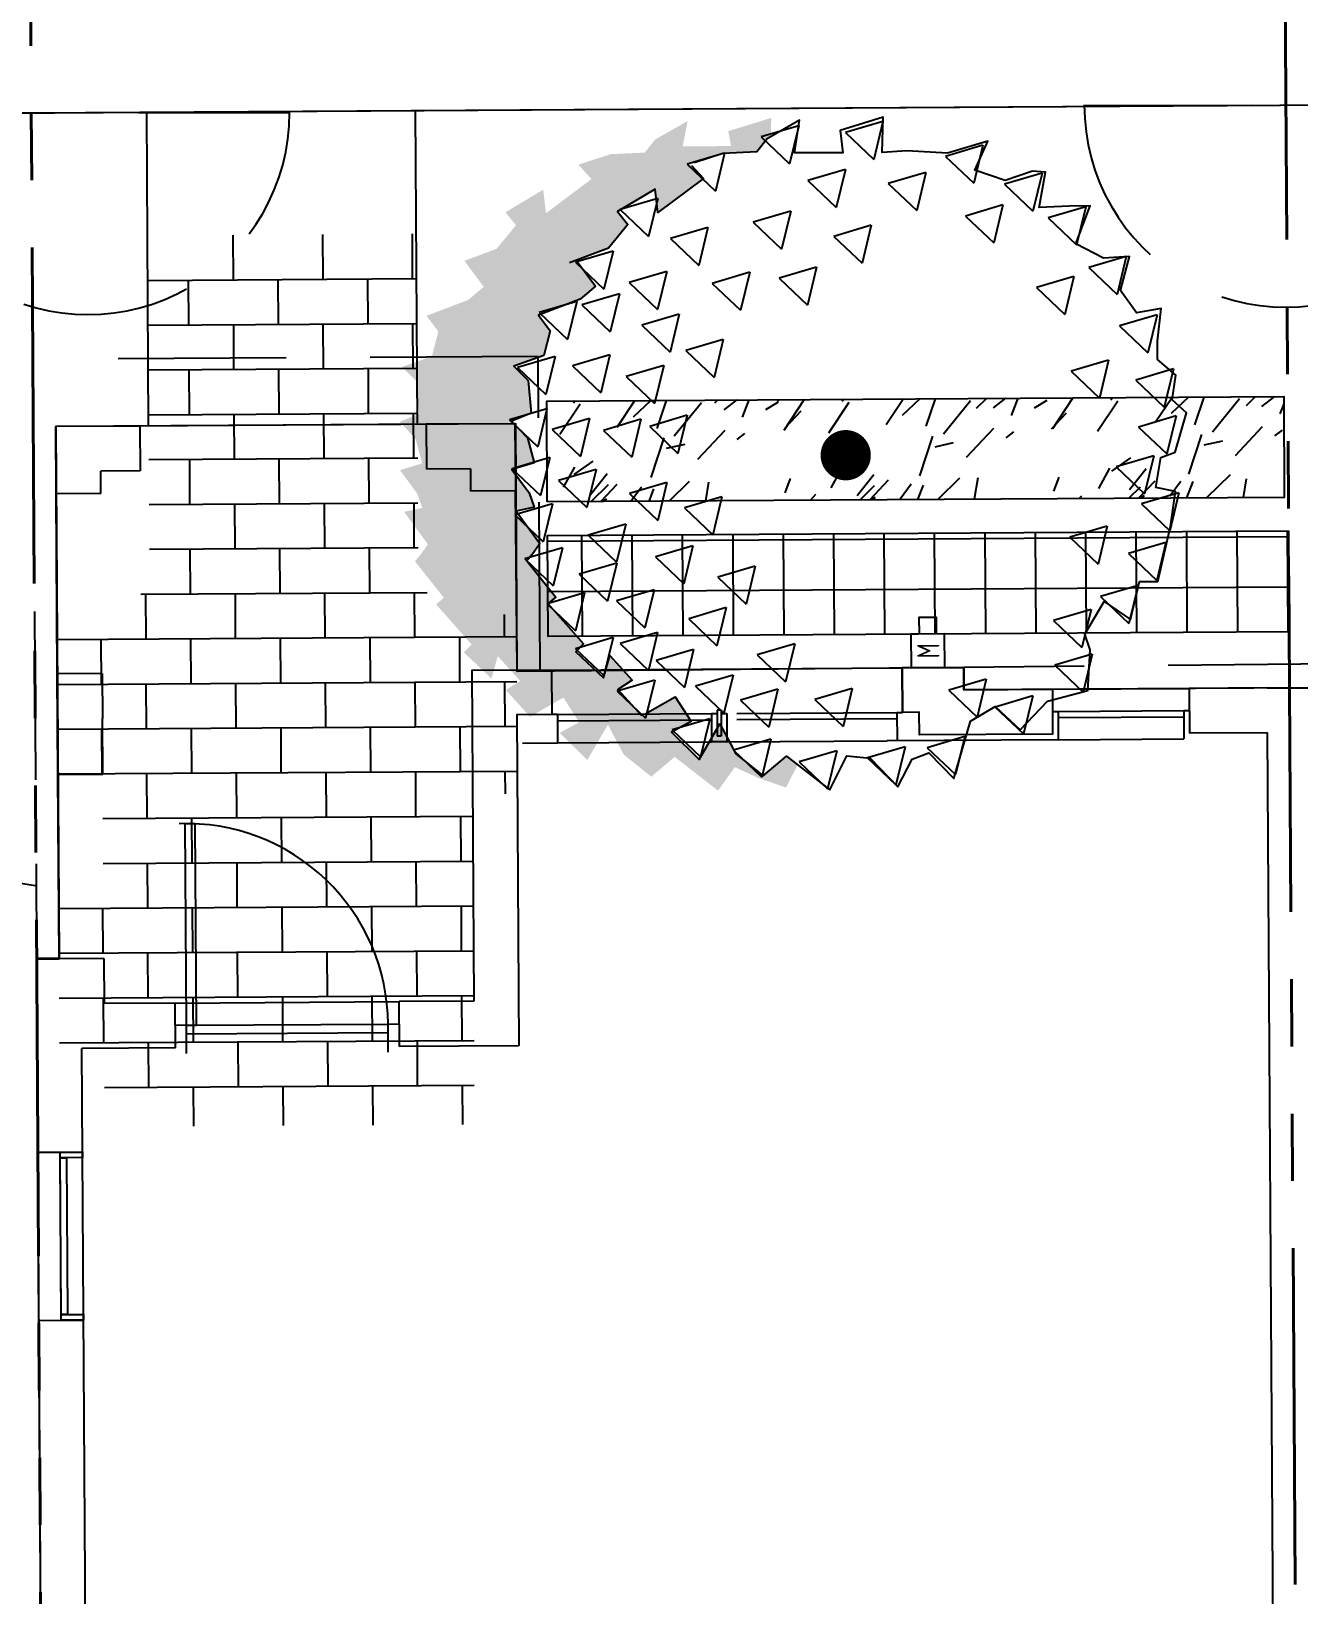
# Model space of a CAD drawing. Header units: feet. Extents: x 919634 to 928945, y 707022 to 708026.
# Drawn here: x 920465.06 to 920483.92, y 707234.7 to 707257.96 of the extents above; entities that cross this region are included whole.
import ezdxf
from ezdxf.enums import TextEntityAlignment as Align

# ---------------------------------------------------------------- set-up
doc = ezdxf.new("R2010")
doc.units = ezdxf.units.FT
doc.header["$LTSCALE"] = 20
doc.header["$MEASUREMENT"] = 0
for name, pattern in [('HIDDEN2', [0.1875, 0.125, -0.0625]), ('Site Plan$0$HIDDEN2', [0.1875, 0.125, -0.0625]), ('Site Plan$0$PHANTOM2', [1.25, 0.625, -0.125, 0.125, -0.125, 0.125, -0.125])]:
    doc.linetypes.add(name, pattern=pattern)
for name, color, linetype in [('-u-site-utility clear zone', 252, 'HIDDEN2'), ('-u-site-xref', 7, 'Continuous'), ('LK-TREE-013M', 6, 'Continuous'), ('LK-TREE-025M', 2, 'Continuous'), ('LK-TREE-035M', 123, 'Continuous'), ('LK-TREE-050M', 2, 'Continuous'), ('LK-TREE-TRNK', 32, 'Continuous'), ('LP-ANNO-LABL-SHRB', 2, 'Continuous'), ('LP-TREE', 15, 'Continuous'), ('Site Plan$0$-u-site-bldg_interior', 252, 'Continuous'), ('Site Plan$0$A-SILL', 4, 'Continuous'), ('Site Plan$0$E-PLAN', 252, 'Continuous'), ('Site Plan$0$SP-BLDG-ROOF ABOVE', 4, 'Site Plan$0$HIDDEN2'), ('Site Plan$0$SP-LOT PAVERS', 254, 'Continuous'), ('x-Villa5-LP Block$0$L-002', 253, 'Continuous'), ('x-Villa5-LP Block$0$LK-TREE-013M', 253, 'Continuous'), ('x-Villa5-LP Block$0$LK-TREE-050M', 253, 'Continuous'), ('x-Villa5-LP Block$0$LK-TREE-TRNK', 253, 'Continuous'), ('x-Villa5-LP Block$0$LP-PATT-SHAR', 253, 'Continuous'), ('x-Villa5-LP Block$0$LP-SHAR-BRDR-CONT', 253, 'Continuous'), ('x-Villa5-LP Block$0$LP-TREE', 253, 'Continuous')]:
    doc.layers.add(name, color=color, linetype=linetype)
for name, color, linetype, lineweight in [('Site Plan$0$SP-LOT LINES', 252, 'Site Plan$0$PHANTOM2', 40), ('Site Plan$0$SP-SIDEWALK', 2, 'Continuous', 25), ('SP-BUILDING-FOOTPRINT', 1, 'Continuous', 25)]:
    doc.layers.add(name, color=color, linetype=linetype, lineweight=lineweight)
doc.layers.add('x-Villa5-LP Block$0$-u-site-no_plot', color=253, linetype='Continuous', plot=False)
doc.layers.add('x-Villa5-LP Block$0$LK-TREE-SHAD', color=253, linetype='Continuous', plot=False)
doc.layers.get('-u-site-xref').off()
doc.styles.add('Site Plan$0$ARCHSTYL', font='archstyl.shx', dxfattribs={"width": 0.8})

# ---------------------------------------------------------------- blocks, each defined once
blk = doc.blocks.new('Site Plan$0$DR1H902')
for p, q in [((-0.5, 0), (-0.5, 1)), ((-0.5, 1), (-0.45, 1)), ((-0.45, 0), (-0.45, 1)), ((-0.5, 0), (-0.45, 0))]:
    blk.add_line(p, q)
blk.add_arc((-0.5, 0), 1, 0, 91.70698)
blk = doc.blocks.new('Site Plan$0$A$C4e4189c5')
at = {"layer": 'Site Plan$0$-u-site-bldg_interior'}
for p, q in [((-38, 4), (-40, 4)), ((-2, 5.5), (-38, 5.5)), ((-2, 4), (-38, 4)), ((-2, 4), (0, 4))]:
    blk.add_line(p, q, dxfattribs=at)
at = {"layer": 'Site Plan$0$-u-site-bldg_interior', "xscale": 35.99999999999999, "yscale": 35.99999999999999, "zscale": 95.99999999999997, "rotation": 179.9999999999935}
blk.add_blockref('Site Plan$0$DR1H902', (-20, 4), dxfattribs=at)
blk = doc.blocks.new('Site Plan')
at = {"layer": 'Site Plan$0$SP-LOT PAVERS', "extrusion": (-1.01273e-05, 0.001617, 0.999999)}
h = blk.add_hatch(dxfattribs=at)
h.set_pattern_fill('AR-B816', color=256, scale=0.083333, angle=-179.6414)
h.set_pattern_definition([(180.3586, (920558.7085, 707256.4178), (0.004173, -0.6666536), []), (270.3586, (920558.7085, 707256.4178), (0.6708265, -0.6624807), [0.666667, -0.666667])])
h.paths.add_polyline_path([(920466.803, 707251.176), (920466.673, 707251.175), (920466.678, 707250.508), (920466.092, 707250.505), (920466.094, 707250.171), (920465.427, 707250.167), (920465.444, 707247.489), (920466.11, 707247.494), (920466.12, 707245.994), (920465.453, 707245.989), (920465.471, 707243.251), (920466.137, 707243.255), (920466.141, 707242.588), (920471.641, 707242.623), (920471.61, 707247.539), (920472.288, 707247.543), (920472.26, 707250.21), (920471.593, 707250.206), (920471.591, 707250.539), (920470.936, 707250.535), (920470.932, 707251.202), (920470.803, 707251.201), (920470.775, 707255.867), (920466.775, 707255.842)])
at = {"layer": 'Site Plan$0$-u-site-bldg_interior', "extrusion": (-1.01273e-05, 0.001617, 0.999999)}
for p, q in [((920472.254, 707252.119, 0.045), (920470.932, 707252.111, 0.045)), ((920470.932, 707252.111, 0.045), (920470.936, 707251.444, 0.046)), ((920472.254, 707252.119, 0.045), (920472.26, 707251.119, 0.046)), ((920466.673, 707252.084, 0.045), (920465.421, 707252.076, 0.045)), ((920465.427, 707251.076, 0.046), (920465.421, 707252.076, 0.045)), ((920466.673, 707252.084, 0.045), (920466.678, 707251.418, 0.046)), ((920466.678, 707251.418, 0.046), (920466.092, 707251.414, 0.046)), ((920466.094, 707251.081, 0.046), (920466.092, 707251.414, 0.046)), ((920471.591, 707251.448, 0.046), (920470.936, 707251.444, 0.046)), ((920471.591, 707251.448, 0.046), (920471.594, 707251.115, 0.046)), ((920466.094, 707251.081, 0.046), (920465.427, 707251.076, 0.046)), ((920472.26, 707251.119, 0.046), (920471.594, 707251.115, 0.046)), ((920466.11, 707248.403, 0.051), (920465.444, 707248.399, 0.051)), ((920465.453, 707246.899, 0.053), (920465.444, 707248.399, 0.051)), ((920466.11, 707248.403, 0.051), (920466.115, 707247.736, 0.052)), ((920472.787, 707248.456, 0.051), (920478.016, 707248.489, 0.051)), ((920478.016, 707248.489, 0.051), (920478.02, 707247.826, 0.052)), ((920480.25, 707248.169, 0.051), (920482.287, 707248.182, 0.051)), ((920483.445, 707248.189, 0.051), (920482.287, 707248.182, 0.051)), ((920482.287, 707248.182, 0.051), (920482.291, 707247.515, 0.052)), ((920483.445, 707248.189, 0.051), (920484.112, 707248.193, 0.051)), ((920466.12, 707246.903, 0.053), (920466.115, 707247.736, 0.052)), ((920472.886, 707247.794, 0.052), (920472.802, 707247.793, 0.052)), ((920472.886, 707247.794, 0.052), (920475.178, 707247.808, 0.052)), ((920472.886, 707247.794, 0.052), (920472.888, 707247.373, 0.052)), ((920472.886, 707247.701, 0.052), (920475.178, 707247.716, 0.052)), ((920475.178, 707247.808, 0.052), (920475.261, 707247.809, 0.052)), ((920475.178, 707247.808, 0.052), (920475.18, 707247.387, 0.052)), ((920475.321, 707247.857, 0.052), (920475.261, 707247.857, 0.052)), ((920475.261, 707247.857, 0.052), (920475.263, 707247.471, 0.052)), ((920475.321, 707247.857, 0.052), (920475.323, 707247.472, 0.052)), ((920475.321, 707247.809, 0.052), (920475.404, 707247.81, 0.052)), ((920475.404, 707247.81, 0.052), (920475.407, 707247.389, 0.052)), ((920475.554, 707247.81, 0.052), (920477.937, 707247.825, 0.052)), ((920475.555, 707247.718, 0.052), (920477.937, 707247.733, 0.052)), ((920477.937, 707247.825, 0.052), (920478.02, 707247.826, 0.052)), ((920477.937, 707247.825, 0.052), (920477.94, 707247.405, 0.052)), ((920480.252, 707247.84, 0.052), (920480.335, 707247.84, 0.052)), ((920480.335, 707247.84, 0.052), (920482.206, 707247.852, 0.052)), ((920480.335, 707247.84, 0.052), (920480.338, 707247.42, 0.052)), ((920480.336, 707247.748, 0.052), (920482.206, 707247.76, 0.052)), ((920482.206, 707247.852, 0.052), (920482.289, 707247.853, 0.052)), ((920482.206, 707247.852, 0.052), (920482.208, 707247.431, 0.052)), ((920475.323, 707247.472, 0.052), (920475.263, 707247.471, 0.052)), ((920483.45, 707247.523, 0.052), (920482.291, 707247.515, 0.052)), ((920483.719, 707204.523, 0.122), (920483.45, 707247.523, 0.052)), ((920472.367, 707247.37, 0.052), (920472.888, 707247.373, 0.052)), ((920472.888, 707247.373, 0.052), (920475.18, 707247.387, 0.052)), ((920475.407, 707247.389, 0.052), (920475.18, 707247.387, 0.052)), ((920475.407, 707247.389, 0.052), (920477.79, 707247.404, 0.052)), ((920480.338, 707247.42, 0.052), (920477.79, 707247.404, 0.052)), ((920480.338, 707247.42, 0.052), (920482.208, 707247.431, 0.052)), ((920466.12, 707246.903, 0.053), (920465.453, 707246.899, 0.053)), ((920465.137, 707244.158, 0.058), (920465.47, 707244.16, 0.058)), ((920465.39, 707203.742, 0.123), (920465.137, 707244.158, 0.058)), ((920466.137, 707244.164, 0.058), (920465.47, 707244.16, 0.058)), ((920466.137, 707244.164, 0.058), (920466.141, 707243.497, 0.059)), ((920467.198, 707243.504, 0.059), (920466.141, 707243.497, 0.059)), ((920467.198, 707243.504, 0.059), (920470.531, 707243.525, 0.059)), ((920467.202, 707242.837, 0.06), (920467.198, 707243.504, 0.059)), ((920471.641, 707243.532, 0.059), (920470.531, 707243.525, 0.059)), ((920470.535, 707242.858, 0.06), (920470.531, 707243.525, 0.059)), ((920467.366, 707243.172, 0.059), (920467.2, 707243.171, 0.059)), ((920467.366, 707243.172, 0.059), (920470.366, 707243.191, 0.059)), ((920467.369, 707242.755, 0.06), (920467.366, 707243.172, 0.059)), ((920467.367, 707243.047, 0.059), (920470.367, 707243.066, 0.059)), ((920470.366, 707243.191, 0.059), (920470.533, 707243.192, 0.059)), ((920470.369, 707242.774, 0.06), (920470.366, 707243.191, 0.059)), ((920467.202, 707242.837, 0.06), (920465.812, 707242.829, 0.06)), ((920466.052, 707204.413, 0.122), (920465.812, 707242.829, 0.06)), ((920472.312, 707242.869, 0.06), (920470.535, 707242.858, 0.06)), ((920465.155, 707241.284, 0.062), (920465.822, 707241.288, 0.062)), ((920465.504, 707238.786, 0.066), (920465.489, 707241.286, 0.062)), ((920465.171, 707238.784, 0.066), (920465.837, 707238.788, 0.066))]:
    blk.add_line(p, q, dxfattribs=at)
at = {"layer": 'Site Plan$0$-u-site-bldg_interior', "extrusion": (-1.01273e-05, 0.001617, 0.999999), "elevation": 1134.174}
for points in [[(920472.719, 707247.546), (920471.61, 707247.539), (920471.641, 707242.623)], [(920472.288, 707247.543), (920472.798, 707247.547), (920472.802, 707246.884), (920472.281, 707246.881), (920472.312, 707241.96)], [(920478.934, 707247.252), (920478.932, 707247.585), (920478.016, 707247.579)]]:
    blk.add_lwpolyline(points, dxfattribs=at)
for points in [[(920478.016, 707247.579), (920478.932, 707247.585), (920478.934, 707247.252), (920480.25, 707247.26), (920480.254, 707246.593), (920478.271, 707246.581), (920478.269, 707246.918), (920478.02, 707246.917)], [(920465.489, 707240.376), (920465.822, 707240.379), (920465.822, 707240.295), (920465.489, 707240.293)], [(920465.596, 707237.96), (920465.504, 707237.96), (920465.489, 707240.293), (920465.582, 707240.294)], [(920465.836, 707237.879), (920465.504, 707237.877), (920465.504, 707237.96), (920465.836, 707237.962)]]:
    blk.add_lwpolyline(points, close=True, dxfattribs=at)
at = {"layer": 'Site Plan$0$A-SILL', "extrusion": (-1.01273e-05, 0.001617, 0.999999)}
for p, q in [((920470.932, 707252.111, 0.045), (920466.673, 707252.084, 0.045)), ((920465.444, 707248.399, 0.051), (920465.427, 707251.076, 0.046)), ((920472.288, 707248.453, 0.051), (920472.26, 707251.119, 0.046)), ((920465.47, 707244.16, 0.058), (920465.453, 707246.899, 0.053))]:
    blk.add_line(p, q, dxfattribs=at)
at = {"layer": 'Site Plan$0$E-PLAN', "extrusion": (-1.01273e-05, 0.001617, 0.999999)}
for p, q in [((920478.646, 707248.993, 0.05), (920478.146, 707248.989, 0.05)), ((920478.146, 707248.989, 0.05), (920478.149, 707248.489, 0.051)), ((920478.649, 707248.493, 0.051), (920478.646, 707248.993, 0.05)), ((920478.149, 707248.489, 0.051), (920478.649, 707248.493, 0.051))]:
    blk.add_line(p, q, dxfattribs=at)
at = {"layer": 'Site Plan$0$E-PLAN', "extrusion": (-1.01273e-05, 0.001617, 0.999999), "elevation": 1134.174}
blk.add_lwpolyline([(920478.271, 707248.081), (920478.269, 707248.331), (920478.519, 707248.332), (920478.521, 707248.082)], dxfattribs=at)
at = {"layer": 'Site Plan$0$SP-BLDG-ROOF ABOVE', "extrusion": (-1.01273e-05, 0.001617, 0.999999)}
for p, q in [((920472.599, 707253.121, 0.043), (920465.081, 707253.074, 0.043)), ((920465.081, 707253.074, 0.043), (920465.137, 707244.158, 0.058)), ((920472.628, 707248.455, 0.051), (920472.599, 707253.121, 0.043)), ((920484.472, 707248.547, 0.051), (920478.932, 707248.494, 0.051))]:
    blk.add_line(p, q, dxfattribs=at)
at = {"layer": 'Site Plan$0$SP-LOT LINES', "ltscale": 0.4, "extrusion": (-1.01273e-05, 0.001617, 0.999999)}
for p, q in [((920483.581, 707279.857, 0), (920484.144, 707189.859, 0.146)), ((920465.478, 707189.742, 0.146), (920464.914, 707279.74, 0))]:
    blk.add_line(p, q, dxfattribs=at)
at = {"layer": 'Site Plan$0$SP-SIDEWALK'}
blk.add_line((920244.059, 707255.355), (920586.236, 707257.5), dxfattribs=at)
at = {"layer": 'Site Plan$0$SP-SIDEWALK', "extrusion": (-1.01273e-05, 0.001617, 0.999999)}
for p, q in [((920465.058, 707256.741, 0.037), (920560.39, 707257.338, 0.037)), ((920466.803, 707252.086, 0.045), (920466.775, 707256.747, 0.037)), ((920470.803, 707252.11, 0.045), (920470.775, 707256.772, 0.037))]:
    blk.add_line(p, q, dxfattribs=at)
at = {"layer": 'Site Plan$0$-u-site-bldg_interior', "extrusion": (-1.01273e-05, 0.001617, 0.999999), "xscale": 0.08333333333333341, "yscale": 0.08333333333333341, "zscale": 0.08333333333333341, "rotation": 180.3586381331032}
blk.add_blockref('Site Plan$0$A$C4e4189c5', (920467.198, 707242.596, 1133.68), dxfattribs=at)
at = {"layer": 'Site Plan$0$E-PLAN', "extrusion": (-1.01273e-05, 0.001617, 0.999999), "style": 'Site Plan$0$ARCHSTYL', "width": 0.8}
blk.add_text('M', height=0.333, rotation=90.3586, dxfattribs=at).set_placement((920478.404, 707247.833, 1134.174), align=Align.MIDDLE)
blk = doc.blocks.new('TREE-DCID-109')
at = {"layer": 'LK-TREE-013M'}
for q in [(-0.2167, 0.4824), (-0.3601, 0.4331), (0.5178, -0.1757), (0.5412, -0.0897)]:
    blk.add_line((0, 0), q, dxfattribs=at)
at = {"layer": 'LK-TREE-025M'}
for q in [(0.3255, 0.4361), (-0.538, -0.1671), (-0.3929, -0.3378)]:
    blk.add_line((0, 0), q, dxfattribs=at)
at = {"layer": 'LK-TREE-035M'}
for q in [(0.1554, 0.5017), (-0.4146, 0.324), (-0.0073, -0.5611), (0.3673, -0.3859)]:
    blk.add_line((0, 0), q, dxfattribs=at)
at = {"layer": 'LK-TREE-050M'}
blk.add_lwpolyline([(0.2585, 0.4269), (0.4439, 0.2704), (0.4843, 0.0427, 0.127189), (0.4404, 0.0438, 0.875318), (0.449, -0.0318, 0.149076), (0.4901, -0.0195), (0.4473, -0.2584), (0.2703, -0.4072, 0.127189), (0.2492, -0.3686, 0.875318), (0.1881, -0.4139, 0.149076), (0.2192, -0.4433), (-0.009, -0.5257), (-0.2264, -0.4468, 0.127189), (-0.2035, -0.4093, 0.875318), (-0.2732, -0.379, 0.149076), (-0.2831, -0.4206), (-0.4686, -0.2642), (-0.509, -0.0365, 0.127189), (-0.4651, -0.0376, 0.875318), (-0.4737, 0.038, 0.149076), (-0.5147, 0.0258), (-0.4719, 0.2646), (-0.2949, 0.4134, 0.127189), (-0.2739, 0.3749, 0.875318), (-0.2128, 0.4201, 0.149076), (-0.2439, 0.4495), (-0.0157, 0.5319), (0.2017, 0.453, 0.127189), (0.1788, 0.4155, 0.875318), (0.2486, 0.3852, 0.149076)], format="xyb", close=True, dxfattribs=at)
at = {"layer": 'LK-TREE-TRNK', "const_width": 0.0375}
blk.add_lwpolyline([(-0.0188, 0, 1), (0.0188, 0, 1)], format="xyb", close=True, dxfattribs=at)
blk = doc.blocks.new('x-Villa5-LP Block$0$TREE-EVGR-001')
at = {"layer": 'x-Villa5-LP Block$0$LK-TREE-SHAD'}
blk.add_hatch(color=256, dxfattribs=at).paths.add_polyline_path([(0.109, -0.4758), (0.1079, -0.5039), (0.1722, -0.4845), (0.1683, -0.4622), (0.2405, -0.4622), (0.2327, -0.5), (0.2814, -0.4728), (0.297, -0.4533), (0.3476, -0.4513), (0.3963, -0.4359), (0.3769, -0.4143), (0.4451, -0.3637), (0.449, -0.3988), (0.5055, -0.3656), (0.4899, -0.3462), (0.5191, -0.3111), (0.5673, -0.2935), (0.5386, -0.2546), (0.562, -0.2351), (0.6244, -0.2118), (0.6068, -0.1884), (0.6166, -0.1514), (0.6614, -0.1358), (0.64, -0.1144), (0.6361, -0.0657), (0.6653, -0.054), (0.6419, -0.0287), (0.6322, 0.0083), (0.6653, 0.0181), (0.64, 0.0531), (0.6322, 0.0745), (0.6594, 0.0804), (0.6244, 0.1291), (0.6341, 0.1427), (0.6438, 0.1544), (0.601, 0.2089), (0.6127, 0.2187), (0.5601, 0.279), (0.5717, 0.2907), (0.5308, 0.3297), (0.5211, 0.2966), (0.4879, 0.3336), (0.5094, 0.3472), (0.4735, 0.3871), (0.4236, 0.3589), (0.4003, 0.3959), (0.4295, 0.4115), (0.3886, 0.4524), (0.3574, 0.3998), (0.334, 0.4446), (0.2931, 0.4777), (0.258, 0.4485), (0.1937, 0.4991), (0.1683, 0.4644), (0.1333, 0.4806), (0.0923, 0.4952), (0.0746, 0.4614), (0.091, 0.4485), (0.1261, 0.4777), (0.167, 0.4446), (0.1904, 0.3998), (0.2216, 0.4524), (0.2625, 0.4115), (0.2333, 0.3959), (0.2566, 0.3589), (0.3065, 0.3871), (0.3424, 0.3472), (0.3209, 0.3336), (0.3541, 0.2966), (0.3638, 0.3297), (0.4047, 0.2907), (0.3931, 0.279), (0.4457, 0.2187), (0.434, 0.2089), (0.4768, 0.1544), (0.4671, 0.1427), (0.4574, 0.1291), (0.4924, 0.0804), (0.4652, 0.0745), (0.473, 0.0531), (0.4983, 0.0181), (0.4652, 0.0083), (0.4749, -0.0287), (0.4983, -0.054), (0.4691, -0.0657), (0.473, -0.1144), (0.4944, -0.1358), (0.4496, -0.1514), (0.4398, -0.1884), (0.4574, -0.2118), (0.395, -0.2351), (0.3716, -0.2546), (0.4003, -0.2935), (0.3521, -0.3111), (0.3229, -0.3462), (0.3385, -0.3656), (0.282, -0.3988), (0.2781, -0.3637), (0.2099, -0.4143), (0.2293, -0.4359), (0.1806, -0.4513), (0.13, -0.4533), (0.1144, -0.4728)])
at = {"layer": 'x-Villa5-LP Block$0$LK-TREE-013M'}
for p, q in [((-0.0858, 0.4354), (-0.0718, 0.4921)), ((-0.0297, 0.4516), (-0.0718, 0.4921)), ((0.0161, 0.4409), (0.0301, 0.4975)), ((0.0721, 0.4571), (0.0301, 0.4975)), ((-0.1749, 0.4209), (-0.1609, 0.4775)), ((-0.1189, 0.4371), (-0.1609, 0.4775)), ((0.1143, 0.4227), (0.1284, 0.4793)), ((0.1704, 0.4389), (0.1284, 0.4793)), ((-0.0858, 0.4354), (-0.0297, 0.4516)), ((0.0161, 0.4409), (0.0721, 0.4571)), ((0.2053, 0.3918), (0.2193, 0.4484)), ((0.2614, 0.408), (0.2193, 0.4484)), ((-0.1749, 0.4209), (-0.1189, 0.4371)), ((0.1143, 0.4227), (0.1704, 0.4389)), ((-0.2768, 0.3609), (-0.2628, 0.4175)), ((-0.2208, 0.3771), (-0.2628, 0.4175)), ((-0.0076, 0.3482), (0.0065, 0.4048)), ((0.0485, 0.3643), (0.0065, 0.4048)), ((0.1034, 0.3482), (0.1174, 0.4048)), ((0.1595, 0.3643), (0.1174, 0.4048)), ((0.2053, 0.3918), (0.2614, 0.408)), ((-0.2768, 0.3609), (-0.2208, 0.3771)), ((-0.2077, 0.3354), (-0.1937, 0.3921)), ((-0.1516, 0.3516), (-0.1937, 0.3921)), ((0.1702, 0.3272), (0.1842, 0.3838)), ((0.2262, 0.3433), (0.1842, 0.3838)), ((0.2872, 0.3336), (0.3012, 0.3902)), ((0.3432, 0.3498), (0.3012, 0.3902)), ((-0.366, 0.2991), (-0.352, 0.3557)), ((-0.3099, 0.3152), (-0.352, 0.3557)), ((-0.2077, 0.3354), (-0.1516, 0.3516)), ((-0.0076, 0.3482), (0.0485, 0.3643)), ((0.1034, 0.3482), (0.1595, 0.3643)), ((0.0779, 0.2809), (0.092, 0.3375)), ((0.134, 0.297), (0.092, 0.3375)), ((0.1702, 0.3272), (0.2262, 0.3433)), ((0.229, 0.2882), (0.243, 0.3448)), ((0.285, 0.3043), (0.243, 0.3448)), ((0.2872, 0.3336), (0.3432, 0.3498)), ((0.349, 0.27), (0.3631, 0.3266)), ((0.4051, 0.2861), (0.3631, 0.3266)), ((-0.366, 0.2991), (-0.3099, 0.3152)), ((0.229, 0.2882), (0.285, 0.3043)), ((0.2824, 0.2625), (0.2964, 0.3191)), ((0.3384, 0.2786), (0.2964, 0.3191)), ((-0.3648, 0.2323), (-0.3507, 0.2889)), ((-0.3087, 0.2485), (-0.3507, 0.2889)), ((0.0779, 0.2809), (0.134, 0.297)), ((0.1798, 0.2263), (0.1939, 0.283)), ((0.2359, 0.2425), (0.1939, 0.283)), ((0.349, 0.27), (0.4051, 0.2861)), ((0.2824, 0.2625), (0.3384, 0.2786)), ((0.3909, 0.2027), (0.4049, 0.2593)), ((0.4469, 0.2189), (0.4049, 0.2593)), ((-0.4351, 0.1972), (-0.4211, 0.2539)), ((-0.3791, 0.2134), (-0.4211, 0.2539)), ((-0.3648, 0.2323), (-0.3087, 0.2485)), ((0.1798, 0.2263), (0.2359, 0.2425)), ((0.2872, 0.1991), (0.3012, 0.2557)), ((0.3432, 0.2152), (0.3012, 0.2557)), ((-0.4351, 0.1972), (-0.3791, 0.2134)), ((0.1362, 0.1645), (0.1502, 0.2211)), ((0.1922, 0.1807), (0.1502, 0.2211)), ((0.2872, 0.1991), (0.3432, 0.2152)), ((0.3428, 0.159), (0.3568, 0.2156)), ((0.3988, 0.1752), (0.3568, 0.2156)), ((0.3909, 0.2027), (0.4469, 0.2189)), ((-0.4769, 0.1331), (-0.4629, 0.1898)), ((-0.4209, 0.1493), (-0.4629, 0.1898)), ((0.229, 0.1336), (0.243, 0.1902)), ((0.285, 0.1498), (0.243, 0.1902)), ((0.4236, 0.1354), (0.4377, 0.192)), ((0.4797, 0.1516), (0.4377, 0.192)), ((-0.3896, 0.1081), (-0.3756, 0.1648)), ((-0.3336, 0.1243), (-0.3756, 0.1648)), ((0.1362, 0.1645), (0.1922, 0.1807)), ((0.3428, 0.159), (0.3988, 0.1752)), ((-0.4769, 0.1331), (-0.4209, 0.1493)), ((0.229, 0.1336), (0.285, 0.1498)), ((0.329, 0.1009), (0.3431, 0.1575)), ((0.3851, 0.117), (0.3431, 0.1575)), ((0.4236, 0.1354), (0.4797, 0.1516)), ((-0.3896, 0.1081), (-0.3336, 0.1243)), ((0.1853, 0.0609), (0.1993, 0.1175)), ((0.2413, 0.077), (0.1993, 0.1175)), ((0.329, 0.1009), (0.3851, 0.117)), ((0.4382, 0.07), (0.4522, 0.1266)), ((0.4942, 0.0861), (0.4522, 0.1266)), ((-0.497, 0.0591), (-0.4829, 0.1157)), ((-0.4409, 0.0752), (-0.4829, 0.1157)), ((0.2672, 0.0391), (0.2812, 0.0957)), ((0.3232, 0.0552), (0.2812, 0.0957)), ((-0.497, 0.0591), (-0.4409, 0.0752)), ((0.1853, 0.0609), (0.2413, 0.077)), ((0.3727, 0.0191), (0.3867, 0.0757)), ((0.4287, 0.0352), (0.3867, 0.0757)), ((0.4382, 0.07), (0.4942, 0.0861)), ((-0.4597, 0.0038), (-0.4457, 0.0604)), ((-0.4036, 0.0199), (-0.4457, 0.0604)), ((0.2672, 0.0391), (0.3232, 0.0552)), ((0.4418, 0.0009), (0.4559, 0.0575)), ((0.4979, 0.017), (0.4559, 0.0575)), ((0.3727, 0.0191), (0.4287, 0.0352)), ((-0.4933, -0.0555), (-0.4793, 0.0011)), ((-0.4373, -0.0393), (-0.4793, 0.0011)), ((-0.4597, 0.0038), (-0.4036, 0.0199)), ((0.3054, -0.0555), (0.3194, 0.0011)), ((0.3614, -0.0393), (0.3194, 0.0011)), ((0.4418, 0.0009), (0.4979, 0.017)), ((0.2362, -0.061), (0.2503, -0.0043)), ((0.2923, -0.0448), (0.2503, -0.0043)), ((0.3818, -0.0573), (0.3958, -0.0007)), ((0.4378, -0.0412), (0.3958, -0.0007)), ((0.4455, -0.0719), (0.4595, -0.0152)), ((0.5015, -0.0557), (0.4595, -0.0152)), ((-0.4933, -0.0555), (-0.4373, -0.0393)), ((0.2362, -0.061), (0.2923, -0.0448)), ((0.3054, -0.0555), (0.3614, -0.0393)), ((0.3818, -0.0573), (0.4378, -0.0412)), ((-0.4899, -0.1256), (-0.4759, -0.0689)), ((-0.4338, -0.1094), (-0.4759, -0.0689)), ((0.4455, -0.0719), (0.5015, -0.0557)), ((-0.3933, -0.1391), (-0.3792, -0.0825)), ((-0.3372, -0.123), (-0.3792, -0.0825)), ((0.2708, -0.1355), (0.2848, -0.0789)), ((0.3269, -0.1193), (0.2848, -0.0789)), ((-0.4899, -0.1256), (-0.4338, -0.1094)), ((0.3509, -0.1519), (0.3649, -0.0953)), ((0.4069, -0.1357), (0.3649, -0.0953)), ((0.4327, -0.1501), (0.4468, -0.0934)), ((0.4888, -0.1339), (0.4468, -0.0934)), ((-0.3933, -0.1391), (-0.3372, -0.123)), ((0.1817, -0.1737), (0.1957, -0.1171)), ((0.2377, -0.1575), (0.1957, -0.1171)), ((0.2708, -0.1355), (0.3269, -0.1193)), ((0.3509, -0.1519), (0.4069, -0.1357)), ((0.4327, -0.1501), (0.4888, -0.1339)), ((-0.466, -0.2064), (-0.452, -0.1498)), ((-0.41, -0.1903), (-0.452, -0.1498)), ((0.1817, -0.1737), (0.2377, -0.1575)), ((0.2471, -0.2119), (0.2612, -0.1553)), ((0.3032, -0.1957), (0.2612, -0.1553)), ((0.3363, -0.2428), (0.3503, -0.1862)), ((0.3923, -0.2266), (0.3503, -0.1862)), ((0.4, -0.2319), (0.414, -0.1753)), ((0.456, -0.2157), (0.414, -0.1753)), ((-0.466, -0.2064), (-0.41, -0.1903)), ((-0.3423, -0.2646), (-0.3283, -0.208)), ((-0.2863, -0.2484), (-0.3283, -0.208)), ((0.2471, -0.2119), (0.3032, -0.1957)), ((0.0416, -0.281), (0.0556, -0.2244)), ((0.0976, -0.2648), (0.0556, -0.2244)), ((0.1416, -0.2737), (0.1557, -0.2171)), ((0.1977, -0.2575), (0.1557, -0.2171)), ((0.2653, -0.2755), (0.2794, -0.2189)), ((0.3214, -0.2594), (0.2794, -0.2189)), ((0.3363, -0.2428), (0.3923, -0.2266)), ((0.4, -0.2319), (0.456, -0.2157)), ((-0.4206, -0.2937), (-0.4065, -0.2371)), ((-0.3645, -0.2775), (-0.4065, -0.2371)), ((-0.3423, -0.2646), (-0.2863, -0.2484)), ((0.3454, -0.3064), (0.3594, -0.2498)), ((0.4014, -0.2903), (0.3594, -0.2498)), ((-0.4206, -0.2937), (-0.3645, -0.2775)), ((0.0416, -0.281), (0.0976, -0.2648)), ((0.1416, -0.2737), (0.1977, -0.2575)), ((0.2653, -0.2755), (0.3214, -0.2594)), ((-0.0403, -0.3428), (-0.0263, -0.2862)), ((0.0157, -0.3266), (-0.0263, -0.2862)), ((0.2035, -0.341), (0.2175, -0.2844)), ((0.2595, -0.3248), (0.2175, -0.2844)), ((0.3454, -0.3064), (0.4014, -0.2903)), ((-0.3605, -0.3683), (-0.3465, -0.3116)), ((-0.3045, -0.3521), (-0.3465, -0.3116)), ((-0.2368, -0.3719), (-0.2228, -0.3153)), ((-0.1808, -0.3557), (-0.2228, -0.3153)), ((0.0798, -0.3646), (0.0938, -0.308)), ((0.1358, -0.3485), (0.0938, -0.308)), ((0.2035, -0.341), (0.2595, -0.3248)), ((-0.0403, -0.3428), (0.0157, -0.3266)), ((0.0798, -0.3646), (0.1358, -0.3485)), ((0.2781, -0.3846), (0.2921, -0.328)), ((0.3341, -0.3685), (0.2921, -0.328)), ((-0.3605, -0.3683), (-0.3045, -0.3521)), ((-0.2957, -0.4188), (-0.2817, -0.3621)), ((-0.2397, -0.4026), (-0.2817, -0.3621)), ((-0.2368, -0.3719), (-0.1808, -0.3557)), ((-0.1222, -0.421), (-0.1082, -0.3644)), ((-0.0661, -0.4048), (-0.1082, -0.3644)), ((-0.0021, -0.4264), (0.0119, -0.3698)), ((0.0539, -0.4103), (0.0119, -0.3698)), ((0.2781, -0.3846), (0.3341, -0.3685)), ((0.178, -0.4519), (0.192, -0.3953)), ((0.2341, -0.4357), (0.192, -0.3953)), ((-0.2957, -0.4188), (-0.2397, -0.4026)), ((-0.2077, -0.461), (-0.1937, -0.4044)), ((-0.1516, -0.4448), (-0.1937, -0.4044)), ((-0.1222, -0.421), (-0.0661, -0.4048)), ((-0.0021, -0.4264), (0.0539, -0.4103)), ((-0.0585, -0.4974), (-0.0445, -0.4407)), ((-0.0025, -0.4812), (-0.0445, -0.4407)), ((0.067, -0.4919), (0.0811, -0.4353)), ((0.1231, -0.4757), (0.0811, -0.4353)), ((0.178, -0.4519), (0.2341, -0.4357)), ((-0.2077, -0.461), (-0.1516, -0.4448)), ((-0.0585, -0.4974), (-0.0025, -0.4812)), ((0.067, -0.4919), (0.1231, -0.4757))]:
    blk.add_line(p, q, dxfattribs=at)
at = {"layer": 'x-Villa5-LP Block$0$LK-TREE-050M'}
for points in [[(0.3015, 0.3842), (0.2566, 0.3589), (0.2333, 0.3959), (0.2625, 0.4115), (0.2216, 0.4524), (0.1904, 0.3998), (0.167, 0.4446), (0.1261, 0.4777), (0.091, 0.4485), (0.0267, 0.4991), (0.0013, 0.4485), (-0.0337, 0.4524), (-0.0747, 0.4952), (-0.0961, 0.4543), (-0.1214, 0.4446), (-0.1585, 0.4835), (-0.1838, 0.3979), (-0.2208, 0.3764), (-0.2578, 0.4115), (-0.2988, 0.3686), (-0.3592, 0.3531), (-0.3631, 0.2927), (-0.3553, 0.2693), (-0.3845, 0.2206), (-0.4235, 0.2479), (-0.4371, 0.1914), (-0.4644, 0.1914), (-0.4839, 0.1096), (-0.4917, 0.057), (-0.4625, 0.0512), (-0.4703, 0.0064), (-0.4917, -0.0014), (-0.5092, -0.0599), (-0.4878, -0.0793), (-0.4936, -0.1163), (-0.4664, -0.1397), (-0.4664, -0.167), (-0.4722, -0.2157), (-0.4352, -0.2098), (-0.4118, -0.2429), (-0.4254, -0.2936), (-0.3865, -0.2916), (-0.3455, -0.3131), (-0.367, -0.3695), (-0.3358, -0.3695), (-0.291, -0.3676), (-0.3007, -0.4202), (-0.2812, -0.4221), (-0.2403, -0.4085), (-0.1955, -0.4241), (-0.215, -0.4669), (-0.1546, -0.4494), (-0.0941, -0.4533), (-0.0571, -0.4513), (-0.0591, -0.5039), (0.0052, -0.4845), (0.0013, -0.4513), (0.0735, -0.4513), (0.0657, -0.5), (0.1144, -0.4728), (0.13, -0.4533), (0.1806, -0.4513), (0.2235, -0.4377)], [(0.3989, -0.2916), (0.3716, -0.2546), (0.395, -0.2351), (0.4574, -0.2118), (0.4398, -0.1884), (0.4496, -0.1514), (0.4944, -0.1358), (0.473, -0.1144), (0.4691, -0.0657), (0.4983, -0.054), (0.4749, -0.0287), (0.4652, 0.0083), (0.4983, 0.0181), (0.473, 0.0531), (0.4652, 0.0745), (0.4924, 0.0804), (0.4574, 0.1291), (0.4671, 0.1427), (0.4768, 0.1544), (0.434, 0.2089), (0.4457, 0.2187), (0.3931, 0.279), (0.4047, 0.2907), (0.3638, 0.3297), (0.3541, 0.2966), (0.3209, 0.3336), (0.3424, 0.3472), (0.3073, 0.3862)], [(0.2274, -0.4338), (0.2099, -0.4143), (0.2781, -0.3637), (0.282, -0.3988), (0.3385, -0.3656), (0.3229, -0.3462), (0.3521, -0.3111), (0.4106, -0.2897)]]:
    blk.add_lwpolyline(points, dxfattribs=at)
at = {"layer": 'x-Villa5-LP Block$0$LK-TREE-TRNK', "const_width": 0.0375}
blk.add_lwpolyline([(-0.007, -0.0174, 1), (0.007, 0.0174, 1)], format="xyb", close=True, dxfattribs=at)
blk = doc.blocks.new('x-Villa5-LP Block', base_point=(60.568, 154.949, 0))
at = {"layer": 'x-Villa5-LP Block$0$LP-PATT-SHAR'}
h = blk.add_hatch(dxfattribs=at)
h.set_pattern_fill('ANSI37', color=256, scale=6, angle=45)
h.set_pattern_definition([(90, (136.5644, 160.7837), (-0.75, 0), []), (180, (136.5644, 160.7837), (-6e-17, -0.75), [])])
h.paths.add_polyline_path([(137.233, 161.284), (137.235, 162.784), (148.259, 162.784), (148.26, 161.284)])
h = blk.add_hatch(dxfattribs=at)
h.set_pattern_fill('LAFX-C235-MULCH', color=256, scale=4, pattern_type=2)
h.set_pattern_definition([(4.236394799, (922357.28226, 708260.04033), (-55.999999999963, -3.999999999998), [0.196788, -108.099101158]), (11.88865804, (922359.70994, 708262.06825), (-19.999999999988, -3.999999999987), [0.28226, -77.38369009]), (18.758650348, (922356.11926, 708261.58853), (-12.0013524932457, -3.9959402314204), [0.40684, -210.837088112]), (26.56505118, (922356.2937, 708260.411), (4, 4), [0.195036, -8.749234976]), (29.291362171, (922356.21374, 708261.03617), (-99.999999999965, -56.000000000016), [0.34172, -187.700846983]), (30.579226873, (922359.86258, 708262.85337), (-67.999999999959, -39.999999999993), [0.18574, -102.029717959]), (30.96375653, (922358.9758, 708260.8035), (-8, -4), [0.59336, -22.730447795]), (31.607502246, (922359.71722, 708261.65393), (-20.000000000025, -11.99999999999), [0.2219, -60.835449442]), (33.69006753, (922358.2853, 708259.0736), (-8, -4), [0.262072, -14.160132096]), (34.69515353, (922358.7069, 708262.657), (-12, -7.99999999999), [0.34478, -62.900773356]), (35.188743132, (922357.71834, 708258.673814), (-107.9704025626283, -76.042042124729), [0.69372, -214.601423458]), (35.753887254, (922359.44102, 708260.41829), (-28.000000000026, -19.999999999992), [0.44784, -122.775543857]), (36.41637852, (922356.96242, 708260.20021), (-76.0141497079345, -55.980791742727), [0.55096, -208.255153236]), (36.869897646, (922356.4318, 708262.25), (-12, -8), [0.145372, -19.854628052]), (37.184706453, (922356.5045, 708261.71937), (-16, -11.999999999985), [0.26458, -145.337616847]), (38.990994042, (922357.93642, 708260.95617), (-20.000000000004, -16), [0.196388, -107.877662002]), (39.61068824, (922357.59478, 708262.09005), (-91.999999999979, -75.999999999911), [0.82084, -149.751405045]), (40.502848385, (922359.36106, 708261.77025), (-135.96590655979, -116.039959726762), [0.45884, -215.170467848]), (41.34777722, (922356.51178, 708261.20337), (-31.999999999918, -27.999999999934), [0.24204, -132.964550145]), (42.580490783, (922359.79718, 708259.10993), (-47.999999999929, -43.9999999998675), [0.365244, -200.632269924]), (42.847037211, (922356.93334, 708261.42861), (-107.9619766122515, -100.041049604313), [0.68404, -222.92273816]), (43.363422958, (922357.85646, 708261.78477), (-68.00000000008, -64.000000000112), [0.359924, -98.675423192]), (43.958373324, (922358.13994, 708261.54493), (-107.999999999842, -103.999999999884), [0.56544, -155.023745074]), (44.028978069, (922357.39126, 708262.29357), (-116.000000000174, -112.000000000087), [0.303284, -166.597884011]), (44.118596003, (922356.23558, 708258.98637), (-123.941391475146, -120.060532562702), [0.6684, -177.545118527]), (45.909380449, (922358.83774, 708261.14513), (120.000000000068, 124.0000000000745), [0.32384, -177.889514997]), (46.193489424, (922359.37558, 708261.29777), (88.040753431885, 91.961001164119), [0.49352, -132.472645292]), (46.494333591, (922360.12426, 708262.41713), (71.966124761553, 76.032078012109), [0.59128, -109.753650142]), (47.290610043, (922359.86258, 708260.9489), (44.00000000005, 47.99999999999), [0.51436, -70.252845592]), (47.290610043, (922356.34458, 708262.15537), (44.00000000005, 47.99999999999), [0.1286, -70.638629437]), (47.815556684, (922357.28226, 708261.26145), (76.0000000000326, 84.000000000003), [0.3139, -172.428683982]), (48.6913859865, (922358.62694, 708259.0009), (27.9999999999734, 32.0000000000245), [0.63864, -175.088416463]), (48.945186229, (922356.89702, 708262.28629), (80.000000000142, 92.000000000041), [0.298808, -164.139629128]), (49.289153329, (922356.8243, 708259.18261), (23.989608738123, 28.008903452132), [0.41232, -189.619247558]), (50.527540152, (922356.43181, 708260.73081), (35.99999999987, 43.999999999912), [0.64028, -87.450565172]), (50.599339337, (922358.78682, 708260.32377), (35.999999999971, 43.999999999932), [0.26338, -144.677987345]), (51.666659891, (922360.09518, 708259.82225), (59.999999999906, 75.999999999877), [0.398448, -218.873072077]), (52.12501635, (922358.13266, 708260.70177), (12, 16), [0.165748, -45.441267482]), (52.523820439, (922357.2241, 708262.07553), (52.000000000033, 67.999999999948), [0.274768, -150.933697007]), (52.744710546, (922357.49302, 708259.66233), (12.005711480502, 15.995714796359), [0.64836, -124.95417419]), (52.853313302, (922359.34654, 708259.64053), (11.999999999988, 15.999999999997), [0.300924, -165.301008913]), (52.853313302, (922356.23556, 708259.58965), (11.999999999988, 15.999999999997), [0.60184, -165.00008547]), (53.426969021, (922358.5397, 708262.43169), (80.000000000007, 108.000000000085), [0.280572, -154.1215009]), (55.0079798, (922359.88438, 708260.38193), (8, 11.99999999998), [0.266172, -48.560048848]), (55.581635521, (922358.56878, 708260.75265), (51.972638821297, 76.018713577112), [0.4758, -169.27695965]), (55.885527055, (922358.71414, 708261.56673), (7.999999999982, 11.999999999992), [0.54432, -149.228841408]), (56.30993247, (922358.0382, 708259.4952), (4, 8), [0.7338, -13.688400686]), (56.30993247, (922357.1223, 708259.8005), (4, 8), [0.28828, -14.133924795]), (56.59217541, (922359.63726, 708262.51165), (108.055268550855, 163.9635902827126), [0.40924, -210.379751976]), (57.14427805, (922356.06838, 708260.06213), (36.026561411081, 55.982915901847), [0.41532, -147.151605013]), (57.99461679, (922357.39126, 708259.0518), (12, 19.99999999998), [0.41144, -37.324493665]), (60.708637829, (922358.45974, 708258.70289), (56.0000000000163, 99.999999999965), [0.3417, -187.700846983]), (62.8188889145, (922357.7983, 708260.68721), (4.000000000004, 7.9999999999994), [0.302324, -166.07075002]), (65.1794586645, (922359.22294, 708262.37353), (23.980169848585, 52.0091477917293), [0.64068, -237.38454054]), (66.250505507, (922357.60934, 708259.40069), (27.999999999995, 63.999999999887), [0.397056, -108.854947861]), (68.19859051, (922357.66746, 708261.0143), (4, 12), [0.548, -20.9926629]), (68.4590240815, (922358.11814, 708262.03189), (51.999999999908, 132.000000000026), [0.296948, -163.116638836]), (69.102234501, (922356.80978, 708259.80045), (31.960799133383, 84.014923190774), [0.42792, -145.174275512]), (69.227745318, (922360.01522, 708259.61145), (11.999999999969, 31.999999999995), [0.225444, -123.83905563]), (70.346175942, (922358.56878, 708259.7132), (4.000000000006, 11.999999999987), [0.64832, -58.815942178]), (70.974393962, (922359.20114, 708259.21897), (4.000000000009, 12.000000000004), [0.44592, -122.256954237]), (71.56505118, (922357.086, 708260.6727), (-2e-12, 4), [0.6206, -12.028506916]), (72.9794743885, (922359.11394, 708259.79317), (43.999999999947, 144.0000000000047), [0.372476, -204.60557188]), (74.84593195, (922357.09326, 708262.51165), (39.9999999999455, 147.9999999999274), [0.361464, -198.555606126]), (78.690067526, (922356.708, 708258.6011), (-6e-13, 4), [0.593, -19.803074536]), (79.9194020125, (922359.7681, 708259.72777), (11.999999999941, 67.999999999958), [0.66444, -182.1578872]), (93.066485501, (922358.15446, 708260.29473), (3.963425912546, -76.001916127446), [0.40764, -147.80843339])])
h.paths.add_polyline_path([(148.26, 160.784), (148.26, 159.284), (137.293, 159.284), (137.296, 160.784)])
at = {"layer": 'x-Villa5-LP Block$0$-u-site-no_plot'}
blk.add_line((155.901, 154.949, 0), (60.568, 154.95, 0), dxfattribs=at)
at = {"layer": 'x-Villa5-LP Block$0$L-002'}
blk.add_lwpolyline([(148.26, 160.784), (148.26, 159.284), (137.293, 159.284), (137.296, 160.784)], close=True, dxfattribs=at)
at = {"layer": 'x-Villa5-LP Block$0$LP-SHAR-BRDR-CONT'}
blk.add_lwpolyline([(137.233, 161.284), (137.235, 162.784), (148.259, 162.784), (148.26, 161.284)], close=True, dxfattribs=at)
at = {"layer": 'x-Villa5-LP Block$0$LP-TREE', "xscale": 9.969515389928135, "yscale": 9.969515389928135, "zscale": 9.553646090099173}
blk.add_blockref('x-Villa5-LP Block$0$TREE-EVGR-001', (143.816, 160.116, 0), dxfattribs=at)
blk = doc.blocks.new('A$C2b7dc3a7')
at = {"layer": '-u-site-utility clear zone'}
blk.add_lwpolyline([(-3, 0), (3, 0.008)], dxfattribs=at)
blk.add_arc((0, 0), 3, 179.8546, 0.1454, dxfattribs=at)

msp = doc.modelspace()

# ---------------------------------------------------------------- block references
at = {"layer": '-u-site-xref'}
msp.add_blockref('Site Plan', (0, 0), dxfattribs=at)

# ---------------------------------------------------------------- next in the draw order: linework, layer by layer
at = {"layer": 'SP-BUILDING-FOOTPRINT', "elevation": 0.045}
msp.add_lwpolyline([(920534.619, 707247.26), (920523.059, 707247.187), (920523.08, 707243.854), (920502.474, 707243.725), (920502.453, 707247.058), (920490.953, 707246.986), (920490.999, 707239.653), (920484.166, 707239.61), (920484.112, 707248.193), (920478.934, 707248.161), (920478.932, 707248.494), (920472.289, 707248.432), (920472.266, 707252.119), (920465.421, 707252.076), (920465.47, 707244.167), (920465.137, 707244.164), (920465.38, 707203.746), (920483.723, 707203.857), (920483.735, 707201.857), (920502.737, 707201.976), (920502.725, 707203.999), (920523.389, 707204.105), (920523.401, 707202.105), (920542.401, 707202.224)], dxfattribs=at)

# ---------------------------------------------------------------- next in the draw order: block references
at = {"layer": '-u-site-xref', "extrusion": (-9.72021e-05, -3.0257e-07, 1), "rotation": 180.3585587429245}
msp.add_blockref('x-Villa5-LP Block', (920560.385, 707257.339, -89.657), dxfattribs=at)
at = {"layer": 'LP-ANNO-LABL-SHRB'}
for p in [(920465.901, 707256.742), (920483.725, 707256.853, 0.037)]:
    msp.add_blockref('A$C2b7dc3a7', p, dxfattribs=at)
at = {"layer": 'LP-TREE', "xscale": 18.29877919221403, "yscale": 18.29877919221403, "zscale": 15.03416260495856}
msp.add_blockref('TREE-DCID-109', (920455.244, 707246.886), dxfattribs=at)

doc.saveas('drawing.dxf')
